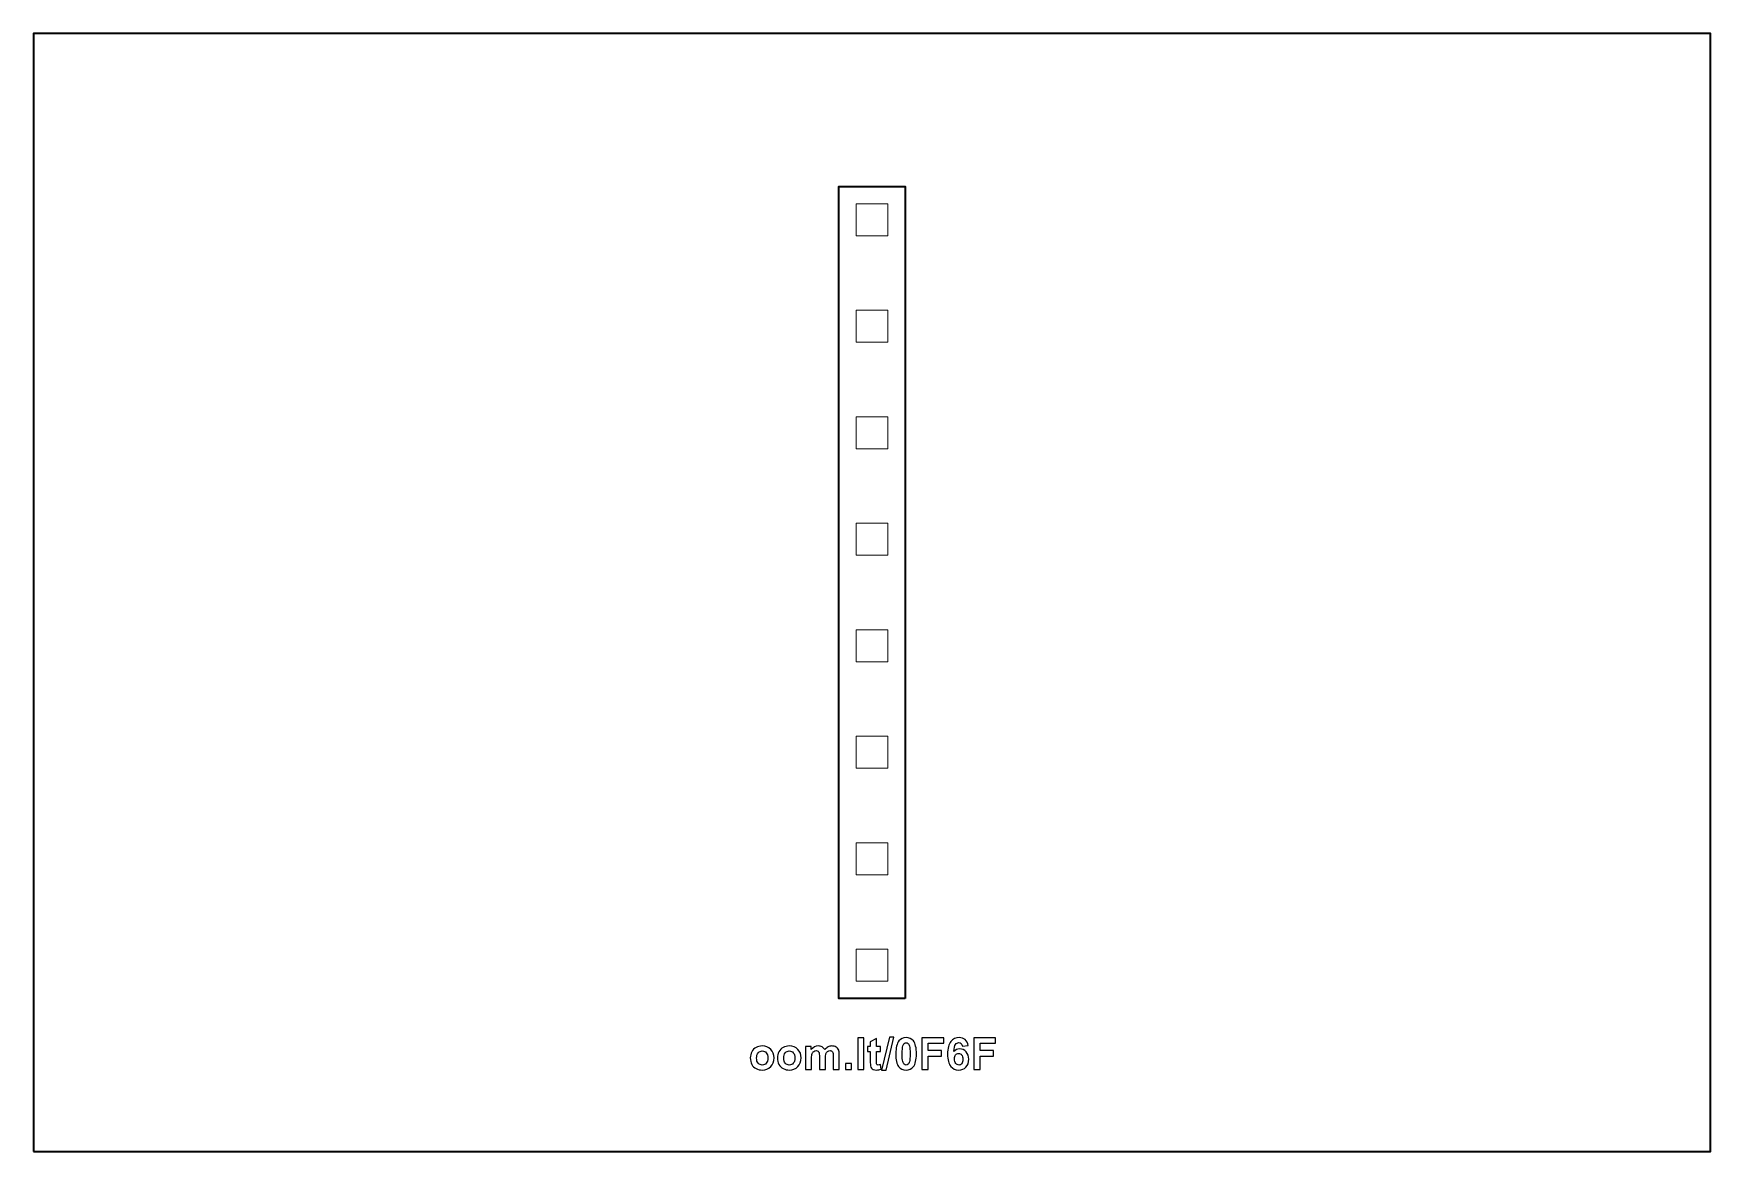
# Model space of a CAD drawing. Header units: centimetres. Extents: x -12.5 to -8.5, y -16.18 to -13.52.
import ezdxf

# ---------------------------------------------------------------- set-up
doc = ezdxf.new("R2010")
doc.units = ezdxf.units.CM
doc.header["$MEASUREMENT"] = 0
doc.layers.add('Layer 1', color=7, linetype='Continuous')

msp = doc.modelspace()

# ---------------------------------------------------------------- linework, layer by layer
at = {"layer": 'Layer 1', "color": 7, "lineweight": 35}
msp.add_lwpolyline([(-12.5, -16.18332), (-8.5, -16.18332), (-8.5, -13.51668), (-12.5, -13.51668), (-12.5, -16.18332)], close=True, dxfattribs=at)
at = {"layer": 'Layer 1', "color": 250, "lineweight": 35}
msp.add_open_spline([(-10.42062, -15.8184), (-10.42062, -15.8184), (-10.42062, -13.8816), (-10.42062, -13.8816), (-10.42062, -13.8816), (-10.42062, -13.8816), (-10.57937, -13.8816), (-10.57937, -13.8816), (-10.57937, -13.8816), (-10.57937, -13.8816), (-10.57937, -15.8184), (-10.57937, -15.8184), (-10.57937, -15.8184), (-10.57937, -15.8184), (-10.42062, -15.8184), (-10.42062, -15.8184)], degree=3, knots=[0, 0, 0, 0, 0.25, 0.25, 0.25, 0.25, 0.5, 0.5, 0.5, 0.5, 0.75, 0.75, 0.75, 0.75, 1, 1, 1, 1], dxfattribs=at)
at = {"layer": 'Layer 1', "color": 2, "lineweight": 9}
for points in [[(-10.4619, -13.99912), (-10.4619, -13.99912), (-10.4619, -13.92291), (-10.4619, -13.92291), (-10.4619, -13.92291), (-10.4619, -13.92291), (-10.5381, -13.92291), (-10.5381, -13.92291), (-10.5381, -13.92291), (-10.5381, -13.92291), (-10.5381, -13.99912), (-10.5381, -13.99912), (-10.5381, -13.99912), (-10.5381, -13.99912), (-10.4619, -13.99912), (-10.4619, -13.99912)], [(-10.4619, -14.25312), (-10.4619, -14.25312), (-10.4619, -14.17691), (-10.4619, -14.17691), (-10.4619, -14.17691), (-10.4619, -14.17691), (-10.5381, -14.17691), (-10.5381, -14.17691), (-10.5381, -14.17691), (-10.5381, -14.17691), (-10.5381, -14.25312), (-10.5381, -14.25312), (-10.5381, -14.25312), (-10.5381, -14.25312), (-10.4619, -14.25312), (-10.4619, -14.25312)], [(-10.4619, -14.50712), (-10.4619, -14.50712), (-10.4619, -14.43091), (-10.4619, -14.43091), (-10.4619, -14.43091), (-10.4619, -14.43091), (-10.5381, -14.43091), (-10.5381, -14.43091), (-10.5381, -14.43091), (-10.5381, -14.43091), (-10.5381, -14.50712), (-10.5381, -14.50712), (-10.5381, -14.50712), (-10.5381, -14.50712), (-10.4619, -14.50712), (-10.4619, -14.50712)], [(-10.4619, -14.76112), (-10.4619, -14.76112), (-10.4619, -14.68491), (-10.4619, -14.68491), (-10.4619, -14.68491), (-10.4619, -14.68491), (-10.5381, -14.68491), (-10.5381, -14.68491), (-10.5381, -14.68491), (-10.5381, -14.68491), (-10.5381, -14.76112), (-10.5381, -14.76112), (-10.5381, -14.76112), (-10.5381, -14.76112), (-10.4619, -14.76112), (-10.4619, -14.76112)], [(-10.4619, -15.01512), (-10.4619, -15.01512), (-10.4619, -14.93891), (-10.4619, -14.93891), (-10.4619, -14.93891), (-10.4619, -14.93891), (-10.5381, -14.93891), (-10.5381, -14.93891), (-10.5381, -14.93891), (-10.5381, -14.93891), (-10.5381, -15.01512), (-10.5381, -15.01512), (-10.5381, -15.01512), (-10.5381, -15.01512), (-10.4619, -15.01512), (-10.4619, -15.01512)], [(-10.4619, -15.26912), (-10.4619, -15.26912), (-10.4619, -15.19291), (-10.4619, -15.19291), (-10.4619, -15.19291), (-10.4619, -15.19291), (-10.5381, -15.19291), (-10.5381, -15.19291), (-10.5381, -15.19291), (-10.5381, -15.19291), (-10.5381, -15.26912), (-10.5381, -15.26912), (-10.5381, -15.26912), (-10.5381, -15.26912), (-10.4619, -15.26912), (-10.4619, -15.26912)], [(-10.4619, -15.52312), (-10.4619, -15.52312), (-10.4619, -15.44691), (-10.4619, -15.44691), (-10.4619, -15.44691), (-10.4619, -15.44691), (-10.5381, -15.44691), (-10.5381, -15.44691), (-10.5381, -15.44691), (-10.5381, -15.44691), (-10.5381, -15.52312), (-10.5381, -15.52312), (-10.5381, -15.52312), (-10.5381, -15.52312), (-10.4619, -15.52312), (-10.4619, -15.52312)], [(-10.4619, -15.77712), (-10.4619, -15.77712), (-10.4619, -15.70091), (-10.4619, -15.70091), (-10.4619, -15.70091), (-10.4619, -15.70091), (-10.5381, -15.70091), (-10.5381, -15.70091), (-10.5381, -15.70091), (-10.5381, -15.70091), (-10.5381, -15.77712), (-10.5381, -15.77712), (-10.5381, -15.77712), (-10.5381, -15.77712), (-10.4619, -15.77712), (-10.4619, -15.77712)]]:
    msp.add_open_spline(points, degree=3, knots=[0, 0, 0, 0, 0.25, 0.25, 0.25, 0.25, 0.5, 0.5, 0.5, 0.5, 0.75, 0.75, 0.75, 0.75, 1, 1, 1, 1], dxfattribs=at)
at = {"layer": 'Layer 1', "color": 250}
for points, knots in [([(-10.53408, -15.98788), (-10.53408, -15.98788), (-10.53408, -15.91212), (-10.53408, -15.91212), (-10.53408, -15.91212), (-10.53408, -15.91212), (-10.51956, -15.91212), (-10.51956, -15.91212), (-10.51956, -15.91212), (-10.51956, -15.91212), (-10.51956, -15.98788), (-10.51956, -15.98788), (-10.51956, -15.98788), (-10.51956, -15.98788), (-10.53408, -15.98788), (-10.53408, -15.98788)], [0, 0, 0, 0, 0.25, 0.25, 0.25, 0.25, 0.5, 0.5, 0.5, 0.5, 0.75, 0.75, 0.75, 0.75, 1, 1, 1, 1]), ([(-10.47953, -15.93301), (-10.47953, -15.93301), (-10.47953, -15.94458), (-10.47953, -15.94458), (-10.47953, -15.94458), (-10.47953, -15.94458), (-10.48944, -15.94458), (-10.48944, -15.94458), (-10.48944, -15.94458), (-10.48944, -15.94458), (-10.48944, -15.9667), (-10.48944, -15.9667), (-10.48944, -15.9667), (-10.48944, -15.97118), (-10.48935, -15.97379), (-10.48916, -15.97453), (-10.48916, -15.97453), (-10.48896, -15.97527), (-10.48854, -15.97587), (-10.48787, -15.97636), (-10.48787, -15.97636), (-10.4872, -15.97684), (-10.48637, -15.97709), (-10.48542, -15.97709), (-10.48542, -15.97709), (-10.48406, -15.97709), (-10.48212, -15.97661), (-10.47956, -15.97569), (-10.47956, -15.97569), (-10.47956, -15.97569), (-10.47833, -15.98695), (-10.47833, -15.98695), (-10.47833, -15.98695), (-10.48171, -15.98839), (-10.48552, -15.98911), (-10.48981, -15.98911), (-10.48981, -15.98911), (-10.49242, -15.98911), (-10.49478, -15.98867), (-10.49688, -15.98781), (-10.49688, -15.98781), (-10.49898, -15.98693), (-10.50052, -15.98578), (-10.5015, -15.98439), (-10.5015, -15.98439), (-10.50249, -15.98299), (-10.50316, -15.98111), (-10.50355, -15.97873), (-10.50355, -15.97873), (-10.50385, -15.97705), (-10.50401, -15.97363), (-10.50401, -15.9685), (-10.50401, -15.9685), (-10.50401, -15.9685), (-10.50401, -15.94458), (-10.50401, -15.94458), (-10.50401, -15.94458), (-10.50401, -15.94458), (-10.51067, -15.94458), (-10.51067, -15.94458), (-10.51067, -15.94458), (-10.51067, -15.94458), (-10.51067, -15.93301), (-10.51067, -15.93301), (-10.51067, -15.93301), (-10.51067, -15.93301), (-10.50401, -15.93301), (-10.50401, -15.93301), (-10.50401, -15.93301), (-10.50401, -15.93301), (-10.50401, -15.92209), (-10.50401, -15.92209), (-10.50401, -15.92209), (-10.50401, -15.92209), (-10.48944, -15.91362), (-10.48944, -15.91362), (-10.48944, -15.91362), (-10.48944, -15.91362), (-10.48944, -15.93301), (-10.48944, -15.93301), (-10.48944, -15.93301), (-10.48944, -15.93301), (-10.47953, -15.93301), (-10.47953, -15.93301)], [0, 0, 0, 0, 0.047619, 0.047619, 0.047619, 0.047619, 0.0952381, 0.0952381, 0.0952381, 0.0952381, 0.1428571, 0.1428571, 0.1428571, 0.1428571, 0.1904762, 0.1904762, 0.1904762, 0.1904762, 0.2380952, 0.2380952, 0.2380952, 0.2380952, 0.2857143, 0.2857143, 0.2857143, 0.2857143, 0.3333333, 0.3333333, 0.3333333, 0.3333333, 0.3809524, 0.3809524, 0.3809524, 0.3809524, 0.4285714, 0.4285714, 0.4285714, 0.4285714, 0.4761905, 0.4761905, 0.4761905, 0.4761905, 0.5238095, 0.5238095, 0.5238095, 0.5238095, 0.5714286, 0.5714286, 0.5714286, 0.5714286, 0.6190476, 0.6190476, 0.6190476, 0.6190476, 0.6666667, 0.6666667, 0.6666667, 0.6666667, 0.7142857, 0.7142857, 0.7142857, 0.7142857, 0.7619048, 0.7619048, 0.7619048, 0.7619048, 0.8095238, 0.8095238, 0.8095238, 0.8095238, 0.8571429, 0.8571429, 0.8571429, 0.8571429, 0.9047619, 0.9047619, 0.9047619, 0.9047619, 0.952381, 0.952381, 0.952381, 0.952381, 1, 1, 1, 1]), ([(-10.4772, -15.98917), (-10.4772, -15.98917), (-10.45843, -15.91084), (-10.45843, -15.91084), (-10.45843, -15.91084), (-10.45843, -15.91084), (-10.44753, -15.91084), (-10.44753, -15.91084), (-10.44753, -15.91084), (-10.44753, -15.91084), (-10.46649, -15.98917), (-10.46649, -15.98917), (-10.46649, -15.98917), (-10.46649, -15.98917), (-10.4772, -15.98917), (-10.4772, -15.98917)], [0, 0, 0, 0, 0.25, 0.25, 0.25, 0.25, 0.5, 0.5, 0.5, 0.5, 0.75, 0.75, 0.75, 0.75, 1, 1, 1, 1]), ([(-10.41861, -15.91181), (-10.41125, -15.91181), (-10.40552, -15.91443), (-10.40139, -15.91967), (-10.40139, -15.91967), (-10.39647, -15.92586), (-10.394, -15.93615), (-10.394, -15.95052), (-10.394, -15.95052), (-10.394, -15.96484), (-10.39649, -15.97515), (-10.40145, -15.98142), (-10.40145, -15.98142), (-10.40554, -15.98659), (-10.41125, -15.98917), (-10.41861, -15.98917), (-10.41861, -15.98917), (-10.42596, -15.98917), (-10.43191, -15.98635), (-10.43642, -15.98067), (-10.43642, -15.98067), (-10.44094, -15.975), (-10.4432, -15.9649), (-10.4432, -15.95036), (-10.4432, -15.95036), (-10.4432, -15.93609), (-10.44071, -15.92583), (-10.43575, -15.91957), (-10.43575, -15.91957), (-10.43166, -15.9144), (-10.42594, -15.91181), (-10.41861, -15.91181)], [0, 0, 0, 0, 0.125, 0.125, 0.125, 0.125, 0.25, 0.25, 0.25, 0.25, 0.375, 0.375, 0.375, 0.375, 0.5, 0.5, 0.5, 0.5, 0.625, 0.625, 0.625, 0.625, 0.75, 0.75, 0.75, 0.75, 0.875, 0.875, 0.875, 0.875, 1, 1, 1, 1]), ([(-10.38098, -15.98788), (-10.38098, -15.98788), (-10.38098, -15.91212), (-10.38098, -15.91212), (-10.38098, -15.91212), (-10.38098, -15.91212), (-10.32904, -15.91212), (-10.32904, -15.91212), (-10.32904, -15.91212), (-10.32904, -15.91212), (-10.32904, -15.92495), (-10.32904, -15.92495), (-10.32904, -15.92495), (-10.32904, -15.92495), (-10.36567, -15.92495), (-10.36567, -15.92495), (-10.36567, -15.92495), (-10.36567, -15.92495), (-10.36567, -15.94287), (-10.36567, -15.94287), (-10.36567, -15.94287), (-10.36567, -15.94287), (-10.33405, -15.94287), (-10.33405, -15.94287), (-10.33405, -15.94287), (-10.33405, -15.94287), (-10.33405, -15.95569), (-10.33405, -15.95569), (-10.33405, -15.95569), (-10.33405, -15.95569), (-10.36567, -15.95569), (-10.36567, -15.95569), (-10.36567, -15.95569), (-10.36567, -15.95569), (-10.36567, -15.98788), (-10.36567, -15.98788), (-10.36567, -15.98788), (-10.36567, -15.98788), (-10.38098, -15.98788), (-10.38098, -15.98788)], [0, 0, 0, 0, 0.1, 0.1, 0.1, 0.1, 0.2, 0.2, 0.2, 0.2, 0.3, 0.3, 0.3, 0.3, 0.4, 0.4, 0.4, 0.4, 0.5, 0.5, 0.5, 0.5, 0.6, 0.6, 0.6, 0.6, 0.7, 0.7, 0.7, 0.7, 0.8, 0.8, 0.8, 0.8, 0.9, 0.9, 0.9, 0.9, 1, 1, 1, 1]), ([(-10.27045, -15.93068), (-10.27045, -15.93068), (-10.28451, -15.93223), (-10.28451, -15.93223), (-10.28451, -15.93223), (-10.28484, -15.92934), (-10.28574, -15.9272), (-10.28719, -15.92581), (-10.28719, -15.92581), (-10.28863, -15.92443), (-10.29052, -15.92375), (-10.29283, -15.92375), (-10.29283, -15.92375), (-10.29588, -15.92375), (-10.29848, -15.92512), (-10.30061, -15.92789), (-10.30061, -15.92789), (-10.30273, -15.93064), (-10.30405, -15.93638), (-10.30461, -15.94509), (-10.30461, -15.94509), (-10.30098, -15.94082), (-10.2965, -15.93869), (-10.29112, -15.93869), (-10.29112, -15.93869), (-10.28505, -15.93869), (-10.27987, -15.941), (-10.27555, -15.94562), (-10.27555, -15.94562), (-10.27122, -15.95022), (-10.26906, -15.95618), (-10.26906, -15.96349), (-10.26906, -15.96349), (-10.26906, -15.97125), (-10.27133, -15.97746), (-10.27588, -15.98215), (-10.27588, -15.98215), (-10.28041, -15.98682), (-10.28627, -15.98917), (-10.2934, -15.98917), (-10.2934, -15.98917), (-10.30103, -15.98917), (-10.30733, -15.9862), (-10.31225, -15.98026), (-10.31225, -15.98026), (-10.31717, -15.97432), (-10.31964, -15.96458), (-10.31964, -15.95103), (-10.31964, -15.95103), (-10.31964, -15.93715), (-10.31708, -15.92715), (-10.31195, -15.92101), (-10.31195, -15.92101), (-10.30682, -15.91487), (-10.30015, -15.91181), (-10.29195, -15.91181), (-10.29195, -15.91181), (-10.2862, -15.91181), (-10.28144, -15.91343), (-10.27766, -15.91664), (-10.27766, -15.91664), (-10.27389, -15.91987), (-10.27149, -15.92454), (-10.27045, -15.93068)], [0, 0, 0, 0, 0.0625, 0.0625, 0.0625, 0.0625, 0.125, 0.125, 0.125, 0.125, 0.1875, 0.1875, 0.1875, 0.1875, 0.25, 0.25, 0.25, 0.25, 0.3125, 0.3125, 0.3125, 0.3125, 0.375, 0.375, 0.375, 0.375, 0.4375, 0.4375, 0.4375, 0.4375, 0.5, 0.5, 0.5, 0.5, 0.5625, 0.5625, 0.5625, 0.5625, 0.625, 0.625, 0.625, 0.625, 0.6875, 0.6875, 0.6875, 0.6875, 0.75, 0.75, 0.75, 0.75, 0.8125, 0.8125, 0.8125, 0.8125, 0.875, 0.875, 0.875, 0.875, 0.9375, 0.9375, 0.9375, 0.9375, 1, 1, 1, 1]), ([(-10.25748, -15.98788), (-10.25748, -15.98788), (-10.25748, -15.91212), (-10.25748, -15.91212), (-10.25748, -15.91212), (-10.25748, -15.91212), (-10.20554, -15.91212), (-10.20554, -15.91212), (-10.20554, -15.91212), (-10.20554, -15.91212), (-10.20554, -15.92495), (-10.20554, -15.92495), (-10.20554, -15.92495), (-10.20554, -15.92495), (-10.24217, -15.92495), (-10.24217, -15.92495), (-10.24217, -15.92495), (-10.24217, -15.92495), (-10.24217, -15.94287), (-10.24217, -15.94287), (-10.24217, -15.94287), (-10.24217, -15.94287), (-10.21055, -15.94287), (-10.21055, -15.94287), (-10.21055, -15.94287), (-10.21055, -15.94287), (-10.21055, -15.95569), (-10.21055, -15.95569), (-10.21055, -15.95569), (-10.21055, -15.95569), (-10.24217, -15.95569), (-10.24217, -15.95569), (-10.24217, -15.95569), (-10.24217, -15.95569), (-10.24217, -15.98788), (-10.24217, -15.98788), (-10.24217, -15.98788), (-10.24217, -15.98788), (-10.25748, -15.98788), (-10.25748, -15.98788)], [0, 0, 0, 0, 0.1, 0.1, 0.1, 0.1, 0.2, 0.2, 0.2, 0.2, 0.3, 0.3, 0.3, 0.3, 0.4, 0.4, 0.4, 0.4, 0.5, 0.5, 0.5, 0.5, 0.6, 0.6, 0.6, 0.6, 0.7, 0.7, 0.7, 0.7, 0.8, 0.8, 0.8, 0.8, 0.9, 0.9, 0.9, 0.9, 1, 1, 1, 1]), ([(-10.79023, -15.95966), (-10.79023, -15.95484), (-10.78903, -15.95017), (-10.78666, -15.94565), (-10.78666, -15.94565), (-10.78428, -15.94116), (-10.78091, -15.9377), (-10.77656, -15.93534), (-10.77656, -15.93534), (-10.7722, -15.93295), (-10.76733, -15.93175), (-10.76195, -15.93175), (-10.76195, -15.93175), (-10.75366, -15.93175), (-10.74685, -15.93445), (-10.74154, -15.93985), (-10.74154, -15.93985), (-10.73624, -15.94525), (-10.73359, -15.95206), (-10.73359, -15.96029), (-10.73359, -15.96029), (-10.73359, -15.96858), (-10.73627, -15.97546), (-10.74162, -15.98093), (-10.74162, -15.98093), (-10.74698, -15.9864), (-10.75372, -15.98911), (-10.76185, -15.98911), (-10.76185, -15.98911), (-10.76689, -15.98911), (-10.77167, -15.98799), (-10.77624, -15.98571), (-10.77624, -15.98571), (-10.78081, -15.98344), (-10.78428, -15.9801), (-10.78666, -15.97571), (-10.78666, -15.97571), (-10.78903, -15.97132), (-10.79023, -15.96597), (-10.79023, -15.95966)], [0, 0, 0, 0, 0.1, 0.1, 0.1, 0.1, 0.2, 0.2, 0.2, 0.2, 0.3, 0.3, 0.3, 0.3, 0.4, 0.4, 0.4, 0.4, 0.5, 0.5, 0.5, 0.5, 0.6, 0.6, 0.6, 0.6, 0.7, 0.7, 0.7, 0.7, 0.8, 0.8, 0.8, 0.8, 0.9, 0.9, 0.9, 0.9, 1, 1, 1, 1]), ([(-10.77534, -15.96043), (-10.77534, -15.96588), (-10.77405, -15.97005), (-10.77146, -15.97294), (-10.77146, -15.97294), (-10.76888, -15.97583), (-10.76569, -15.97728), (-10.7619, -15.97728), (-10.7619, -15.97728), (-10.75811, -15.97728), (-10.75493, -15.97583), (-10.75237, -15.97294), (-10.75237, -15.97294), (-10.7498, -15.97005), (-10.74851, -15.96585), (-10.74851, -15.96033), (-10.74851, -15.96033), (-10.74851, -15.95497), (-10.7498, -15.95082), (-10.75237, -15.94793), (-10.75237, -15.94793), (-10.75493, -15.94504), (-10.75811, -15.94359), (-10.7619, -15.94359), (-10.7619, -15.94359), (-10.76569, -15.94359), (-10.76888, -15.94504), (-10.77146, -15.94793), (-10.77146, -15.94793), (-10.77405, -15.95082), (-10.77534, -15.955), (-10.77534, -15.96043)], [0, 0, 0, 0, 0.125, 0.125, 0.125, 0.125, 0.25, 0.25, 0.25, 0.25, 0.375, 0.375, 0.375, 0.375, 0.5, 0.5, 0.5, 0.5, 0.625, 0.625, 0.625, 0.625, 0.75, 0.75, 0.75, 0.75, 0.875, 0.875, 0.875, 0.875, 1, 1, 1, 1]), ([(-10.72559, -15.95966), (-10.72559, -15.95484), (-10.72439, -15.95017), (-10.72202, -15.94565), (-10.72202, -15.94565), (-10.71964, -15.94116), (-10.71627, -15.9377), (-10.71192, -15.93534), (-10.71192, -15.93534), (-10.70756, -15.93295), (-10.70269, -15.93175), (-10.69731, -15.93175), (-10.69731, -15.93175), (-10.68902, -15.93175), (-10.68221, -15.93445), (-10.6769, -15.93985), (-10.6769, -15.93985), (-10.6716, -15.94525), (-10.66895, -15.95206), (-10.66895, -15.96029), (-10.66895, -15.96029), (-10.66895, -15.96858), (-10.67163, -15.97546), (-10.67698, -15.98093), (-10.67698, -15.98093), (-10.68234, -15.9864), (-10.68908, -15.98911), (-10.69721, -15.98911), (-10.69721, -15.98911), (-10.70225, -15.98911), (-10.70703, -15.98799), (-10.7116, -15.98571), (-10.7116, -15.98571), (-10.71617, -15.98344), (-10.71964, -15.9801), (-10.72202, -15.97571), (-10.72202, -15.97571), (-10.72439, -15.97132), (-10.72559, -15.96597), (-10.72559, -15.95966)], [0, 0, 0, 0, 0.1, 0.1, 0.1, 0.1, 0.2, 0.2, 0.2, 0.2, 0.3, 0.3, 0.3, 0.3, 0.4, 0.4, 0.4, 0.4, 0.5, 0.5, 0.5, 0.5, 0.6, 0.6, 0.6, 0.6, 0.7, 0.7, 0.7, 0.7, 0.8, 0.8, 0.8, 0.8, 0.9, 0.9, 0.9, 0.9, 1, 1, 1, 1]), ([(-10.7107, -15.96043), (-10.7107, -15.96588), (-10.70941, -15.97005), (-10.70682, -15.97294), (-10.70682, -15.97294), (-10.70424, -15.97583), (-10.70105, -15.97728), (-10.69726, -15.97728), (-10.69726, -15.97728), (-10.69347, -15.97728), (-10.69029, -15.97583), (-10.68773, -15.97294), (-10.68773, -15.97294), (-10.68516, -15.97005), (-10.68387, -15.96585), (-10.68387, -15.96033), (-10.68387, -15.96033), (-10.68387, -15.95497), (-10.68516, -15.95082), (-10.68773, -15.94793), (-10.68773, -15.94793), (-10.69029, -15.94504), (-10.69347, -15.94359), (-10.69726, -15.94359), (-10.69726, -15.94359), (-10.70105, -15.94359), (-10.70424, -15.94504), (-10.70682, -15.94793), (-10.70682, -15.94793), (-10.70941, -15.95082), (-10.7107, -15.955), (-10.7107, -15.96043)], [0, 0, 0, 0, 0.125, 0.125, 0.125, 0.125, 0.25, 0.25, 0.25, 0.25, 0.375, 0.375, 0.375, 0.375, 0.5, 0.5, 0.5, 0.5, 0.625, 0.625, 0.625, 0.625, 0.75, 0.75, 0.75, 0.75, 0.875, 0.875, 0.875, 0.875, 1, 1, 1, 1]), ([(-10.65867, -15.93301), (-10.65867, -15.93301), (-10.64528, -15.93301), (-10.64528, -15.93301), (-10.64528, -15.93301), (-10.64528, -15.93301), (-10.64528, -15.94049), (-10.64528, -15.94049), (-10.64528, -15.94049), (-10.6405, -15.93467), (-10.63479, -15.93175), (-10.62817, -15.93175), (-10.62817, -15.93175), (-10.62466, -15.93175), (-10.62161, -15.93248), (-10.61904, -15.93392), (-10.61904, -15.93392), (-10.61645, -15.93537), (-10.61433, -15.93756), (-10.61267, -15.94049), (-10.61267, -15.94049), (-10.61027, -15.93756), (-10.60766, -15.93537), (-10.60487, -15.93392), (-10.60487, -15.93392), (-10.60209, -15.93248), (-10.59911, -15.93175), (-10.59593, -15.93175), (-10.59593, -15.93175), (-10.59191, -15.93175), (-10.58849, -15.93258), (-10.5857, -15.93422), (-10.5857, -15.93422), (-10.58291, -15.93585), (-10.58083, -15.93826), (-10.57946, -15.94142), (-10.57946, -15.94142), (-10.57845, -15.94377), (-10.57796, -15.94756), (-10.57796, -15.9528), (-10.57796, -15.9528), (-10.57796, -15.9528), (-10.57796, -15.98788), (-10.57796, -15.98788), (-10.57796, -15.98788), (-10.57796, -15.98788), (-10.59247, -15.98788), (-10.59247, -15.98788), (-10.59247, -15.98788), (-10.59247, -15.98788), (-10.59247, -15.95652), (-10.59247, -15.95652), (-10.59247, -15.95652), (-10.59247, -15.95107), (-10.59297, -15.94756), (-10.59397, -15.94597), (-10.59397, -15.94597), (-10.59531, -15.94391), (-10.59738, -15.94287), (-10.60017, -15.94287), (-10.60017, -15.94287), (-10.60221, -15.94287), (-10.60412, -15.94348), (-10.60592, -15.94474), (-10.60592, -15.94474), (-10.6077, -15.94597), (-10.60898, -15.94779), (-10.60978, -15.95019), (-10.60978, -15.95019), (-10.61057, -15.95259), (-10.61098, -15.95636), (-10.61098, -15.96153), (-10.61098, -15.96153), (-10.61098, -15.96153), (-10.61098, -15.98788), (-10.61098, -15.98788), (-10.61098, -15.98788), (-10.61098, -15.98788), (-10.62549, -15.98788), (-10.62549, -15.98788), (-10.62549, -15.98788), (-10.62549, -15.98788), (-10.62549, -15.95781), (-10.62549, -15.95781), (-10.62549, -15.95781), (-10.62549, -15.95246), (-10.62576, -15.94902), (-10.62627, -15.94747), (-10.62627, -15.94747), (-10.62678, -15.94592), (-10.62759, -15.94477), (-10.62867, -15.94401), (-10.62867, -15.94401), (-10.62976, -15.94326), (-10.63123, -15.94287), (-10.6331, -15.94287), (-10.6331, -15.94287), (-10.63534, -15.94287), (-10.63735, -15.94347), (-10.63913, -15.94468), (-10.63913, -15.94468), (-10.64093, -15.94588), (-10.64221, -15.94763), (-10.64299, -15.9499), (-10.64299, -15.9499), (-10.64377, -15.95218), (-10.64416, -15.95594), (-10.64416, -15.96121), (-10.64416, -15.96121), (-10.64416, -15.96121), (-10.64416, -15.98788), (-10.64416, -15.98788), (-10.64416, -15.98788), (-10.64416, -15.98788), (-10.65867, -15.98788), (-10.65867, -15.98788), (-10.65867, -15.98788), (-10.65867, -15.98788), (-10.65867, -15.93301), (-10.65867, -15.93301)], [0, 0, 0, 0, 0.0333333, 0.0333333, 0.0333333, 0.0333333, 0.0666667, 0.0666667, 0.0666667, 0.0666667, 0.1, 0.1, 0.1, 0.1, 0.1333333, 0.1333333, 0.1333333, 0.1333333, 0.1666667, 0.1666667, 0.1666667, 0.1666667, 0.2, 0.2, 0.2, 0.2, 0.2333333, 0.2333333, 0.2333333, 0.2333333, 0.2666667, 0.2666667, 0.2666667, 0.2666667, 0.3, 0.3, 0.3, 0.3, 0.3333333, 0.3333333, 0.3333333, 0.3333333, 0.3666667, 0.3666667, 0.3666667, 0.3666667, 0.4, 0.4, 0.4, 0.4, 0.4333333, 0.4333333, 0.4333333, 0.4333333, 0.4666667, 0.4666667, 0.4666667, 0.4666667, 0.5, 0.5, 0.5, 0.5, 0.5333333, 0.5333333, 0.5333333, 0.5333333, 0.5666667, 0.5666667, 0.5666667, 0.5666667, 0.6, 0.6, 0.6, 0.6, 0.6333333, 0.6333333, 0.6333333, 0.6333333, 0.6666667, 0.6666667, 0.6666667, 0.6666667, 0.7, 0.7, 0.7, 0.7, 0.7333333, 0.7333333, 0.7333333, 0.7333333, 0.7666667, 0.7666667, 0.7666667, 0.7666667, 0.8, 0.8, 0.8, 0.8, 0.8333333, 0.8333333, 0.8333333, 0.8333333, 0.8666667, 0.8666667, 0.8666667, 0.8666667, 0.9, 0.9, 0.9, 0.9, 0.9333333, 0.9333333, 0.9333333, 0.9333333, 0.9666667, 0.9666667, 0.9666667, 0.9666667, 1, 1, 1, 1]), ([(-10.41861, -15.92385), (-10.42035, -15.92385), (-10.42192, -15.92442), (-10.4233, -15.92553), (-10.4233, -15.92553), (-10.42467, -15.92666), (-10.42575, -15.92867), (-10.42651, -15.93156), (-10.42651, -15.93156), (-10.4275, -15.93532), (-10.42801, -15.94163), (-10.42801, -15.95052), (-10.42801, -15.95052), (-10.42801, -15.95941), (-10.42755, -15.96551), (-10.42667, -15.96883), (-10.42667, -15.96883), (-10.42577, -15.97216), (-10.42464, -15.97437), (-10.42328, -15.97548), (-10.42328, -15.97548), (-10.42191, -15.97657), (-10.42035, -15.97714), (-10.41861, -15.97714), (-10.41861, -15.97714), (-10.41684, -15.97714), (-10.41527, -15.97657), (-10.4139, -15.97544), (-10.4139, -15.97544), (-10.41252, -15.97433), (-10.41145, -15.97232), (-10.41069, -15.96943), (-10.41069, -15.96943), (-10.4097, -15.96571), (-10.40919, -15.95941), (-10.40919, -15.95052), (-10.40919, -15.95052), (-10.40919, -15.94163), (-10.40965, -15.93553), (-10.41053, -15.9322), (-10.41053, -15.9322), (-10.41143, -15.92888), (-10.41256, -15.92666), (-10.41392, -15.92553), (-10.41392, -15.92553), (-10.41529, -15.92442), (-10.41684, -15.92385), (-10.41861, -15.92385)], [0, 0, 0, 0, 0.0833333, 0.0833333, 0.0833333, 0.0833333, 0.1666667, 0.1666667, 0.1666667, 0.1666667, 0.25, 0.25, 0.25, 0.25, 0.3333333, 0.3333333, 0.3333333, 0.3333333, 0.4166667, 0.4166667, 0.4166667, 0.4166667, 0.5, 0.5, 0.5, 0.5, 0.5833333, 0.5833333, 0.5833333, 0.5833333, 0.6666667, 0.6666667, 0.6666667, 0.6666667, 0.75, 0.75, 0.75, 0.75, 0.8333333, 0.8333333, 0.8333333, 0.8333333, 0.9166667, 0.9166667, 0.9166667, 0.9166667, 1, 1, 1, 1]), ([(-10.30336, -15.96236), (-10.30336, -15.96707), (-10.30229, -15.97072), (-10.30012, -15.97328), (-10.30012, -15.97328), (-10.29795, -15.97585), (-10.29546, -15.97714), (-10.29267, -15.97714), (-10.29267, -15.97714), (-10.28997, -15.97714), (-10.28775, -15.97608), (-10.28595, -15.97398), (-10.28595, -15.97398), (-10.28415, -15.97188), (-10.28327, -15.96842), (-10.28327, -15.96364), (-10.28327, -15.96364), (-10.28327, -15.95872), (-10.28422, -15.95511), (-10.28616, -15.95281), (-10.28616, -15.95281), (-10.28809, -15.95052), (-10.2905, -15.94938), (-10.2934, -15.94938), (-10.2934, -15.94938), (-10.29618, -15.94938), (-10.29855, -15.95047), (-10.30047, -15.95266), (-10.30047, -15.95266), (-10.30241, -15.95484), (-10.30336, -15.95809), (-10.30336, -15.96236)], [0, 0, 0, 0, 0.125, 0.125, 0.125, 0.125, 0.25, 0.25, 0.25, 0.25, 0.375, 0.375, 0.375, 0.375, 0.5, 0.5, 0.5, 0.5, 0.625, 0.625, 0.625, 0.625, 0.75, 0.75, 0.75, 0.75, 0.875, 0.875, 0.875, 0.875, 1, 1, 1, 1]), ([(-10.56348, -15.98788), (-10.56348, -15.98788), (-10.56348, -15.97336), (-10.56348, -15.97336), (-10.56348, -15.97336), (-10.56348, -15.97336), (-10.54896, -15.97336), (-10.54896, -15.97336), (-10.54896, -15.97336), (-10.54896, -15.97336), (-10.54896, -15.98788), (-10.54896, -15.98788), (-10.54896, -15.98788), (-10.54896, -15.98788), (-10.56348, -15.98788), (-10.56348, -15.98788)], [0, 0, 0, 0, 0.25, 0.25, 0.25, 0.25, 0.5, 0.5, 0.5, 0.5, 0.75, 0.75, 0.75, 0.75, 1, 1, 1, 1])]:
    msp.add_open_spline(points, degree=3, knots=knots, dxfattribs=at)

doc.saveas('drawing.dxf')
